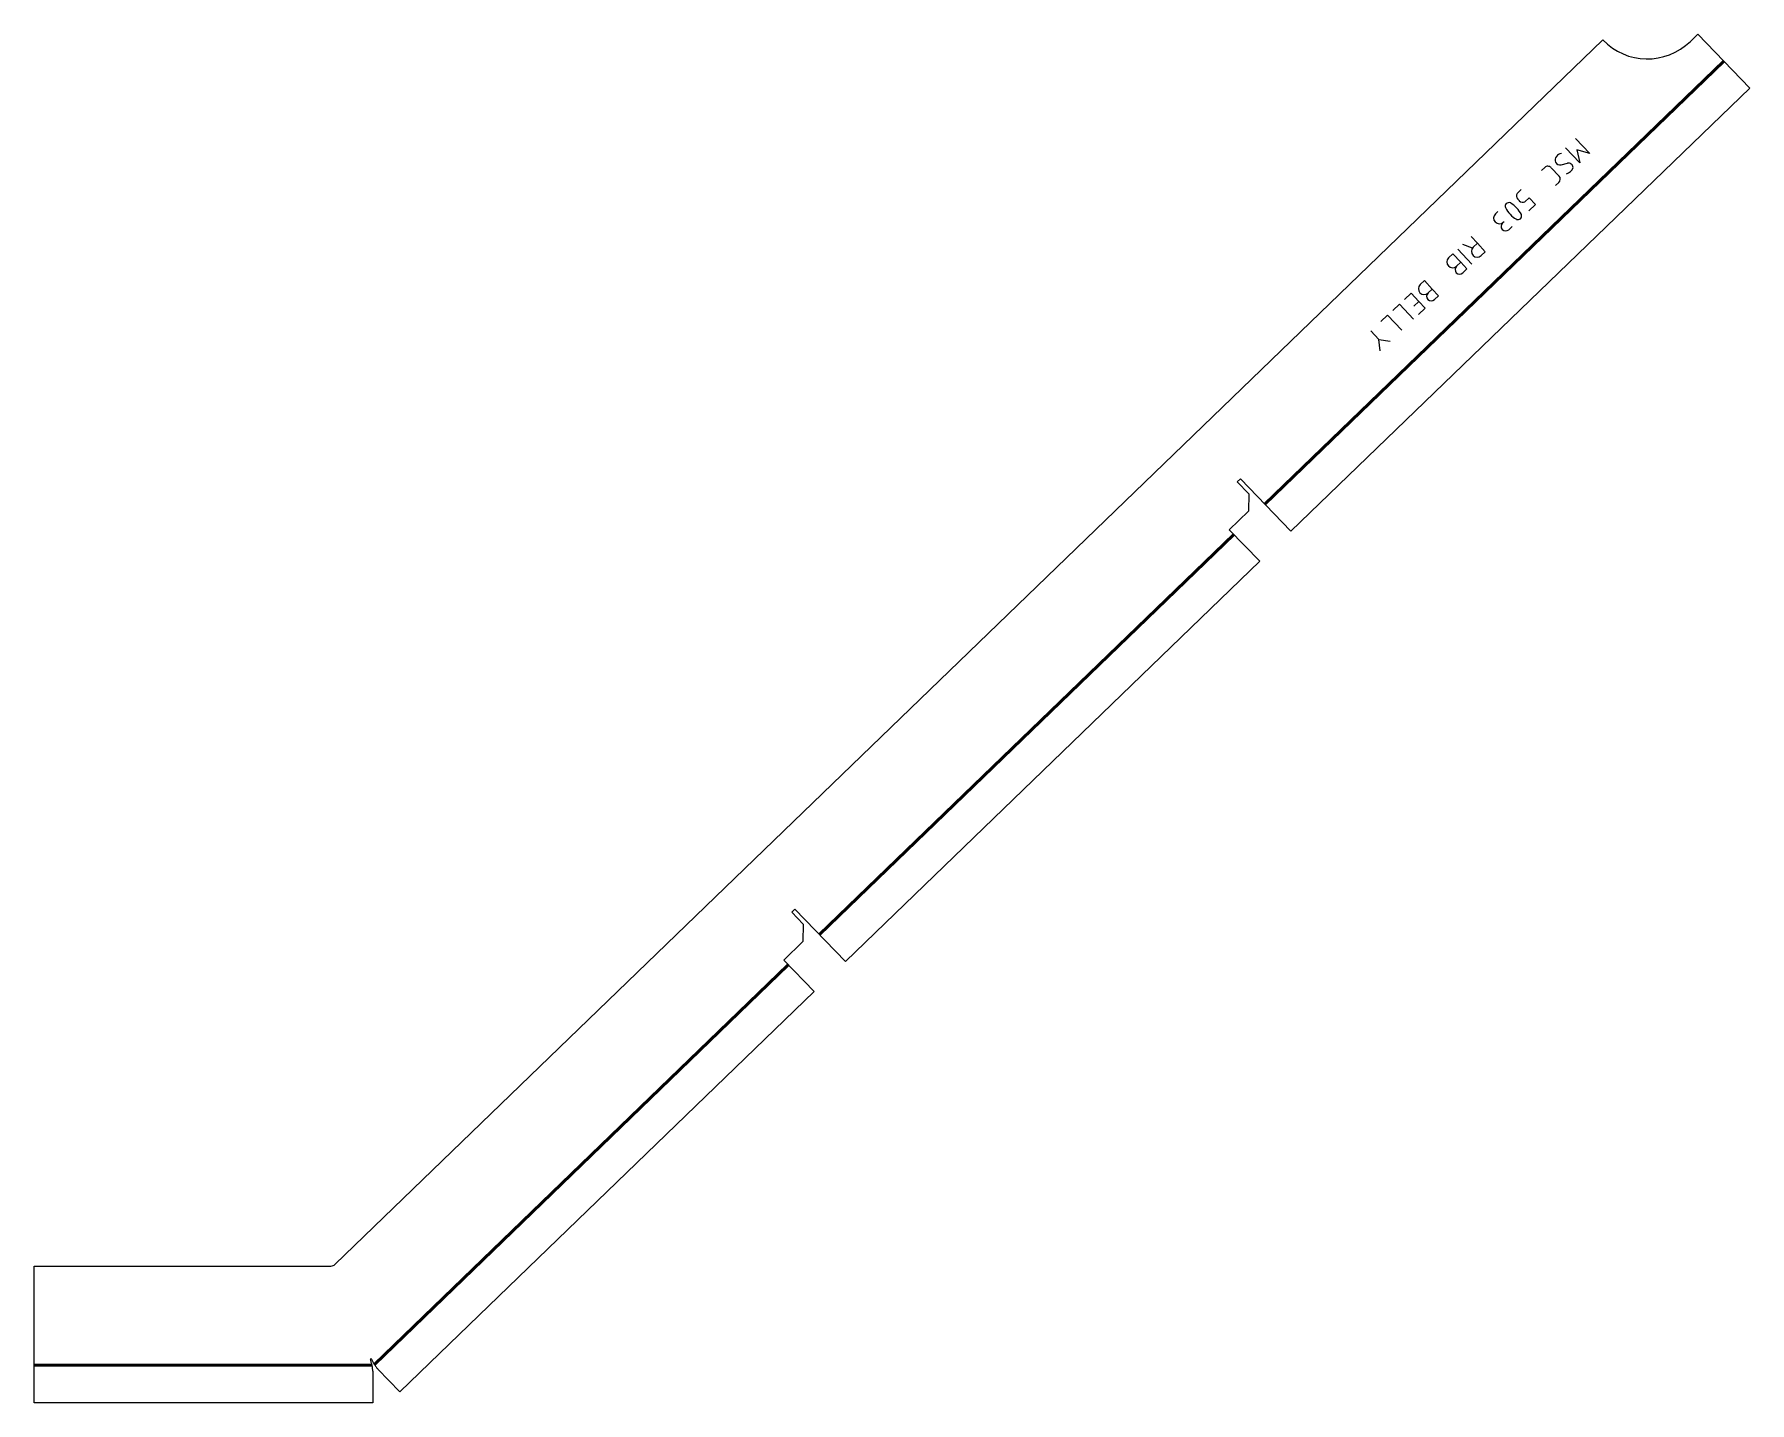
# Model space of a CAD drawing. Header units: millimetres. Extents: x 0 to 831, y 0 to 663.
import ezdxf

# ---------------------------------------------------------------- set-up
doc = ezdxf.new("R2010")
doc.units = ezdxf.units.MM
for name, color, linetype, lineweight in [('IV_BEND', 250, 'Continuous', 50), ('IV_MARK_SURFACE', 2, 'Continuous', 25), ('IV_OUTER_PROFILE', 7, 'Continuous', 5)]:
    doc.layers.add(name, color=color, linetype=linetype, lineweight=lineweight)

msp = doc.modelspace()

# ---------------------------------------------------------------- linework, layer by layer
at = {"layer": 'IV_BEND'}
for p, q in [((818.28, 649.71), (596.06, 435.11)), ((580.95, 420.52), (380.26, 226.71)), ((365.15, 212.13), (164.7, 18.55)), ((163.59, 18.1), (0, 18.1))]:
    msp.add_line(p, q, dxfattribs=at)
at = {"layer": 'IV_MARK_SURFACE'}
for p, q in [((748.53, 600.48), (741.68, 607.76)), ((746.54, 612.33), (753.39, 605.04)), ((753.39, 605.04), (747.15, 606.81)), ((747.15, 606.81), (748.53, 600.48)), ((729.95, 596.72), (731.57, 598.24)), ((739.47, 599.57), (742.63, 600.26)), ((734.71, 598.14), (738.51, 594.1)), ((738.42, 590.96), (736.8, 589.43)), ((720.24, 587.58), (718.21, 585.68)), ((718.52, 582.92), (719.28, 582.11)), ((722.02, 581.63), (724.04, 583.53)), ((724.04, 583.53), (727.09, 580.3)), ((708.91, 576.92), (707.69, 575.78)), ((727.09, 580.3), (723.85, 577.25)), ((711.5, 571.73), (711.91, 572.11)), ((714.14, 568.11), (715.76, 569.64)), ((689.49, 558.65), (696.34, 551.36)), ((696.58, 559.22), (691.92, 560.93)), ((695.96, 564.74), (699.01, 561.5)), ((696.98, 559.6), (699.01, 561.5)), ((699.01, 561.5), (702.81, 557.45)), ((702.81, 557.45), (700.79, 555.55)), ((685.04, 554.46), (687.06, 556.36)), ((687.06, 556.36), (690.87, 552.31)), ((688.84, 550.41), (690.87, 552.31)), ((690.87, 552.31), (693.91, 549.08)), ((693.91, 549.08), (691.89, 547.17)), ((671.28, 541.51), (673.3, 543.42)), ((673.3, 543.42), (677.11, 539.37)), ((657.93, 528.95), (661.17, 531.99)), ((661.17, 531.99), (668.02, 524.71)), ((663.59, 534.28), (666.83, 537.32)), ((666.83, 537.32), (670.64, 533.28)), ((670.64, 533.28), (668.21, 530.99)), ((670.64, 533.28), (673.68, 530.04)), ((675.09, 537.47), (677.11, 539.37)), ((677.11, 539.37), (680.16, 536.13)), ((680.16, 536.13), (678.13, 534.23)), ((652.27, 523.62), (655.5, 526.66)), ((655.5, 526.66), (662.36, 519.38)), ((673.68, 530.04), (670.45, 527)), ((647.41, 519.05), (651.22, 515)), ((651.22, 515), (656.69, 514.05)), ((651.84, 509.48), (651.22, 515))]:
    msp.add_line(p, q, dxfattribs=at)
for centre, radius, start, end in [((733.09, 596.62), 2.22, 43.25887, 133.25887), ((738.94, 601.9), 2.39, 135.62734, 282.81792), ((740.26, 601.39), 3.74, 99.67632, 144.22156), ((743.11, 598.1), 2.21, 2.88515, 102.55724), ((736.9, 592.58), 2.22, 313.25887, 43.25887), ((740.87, 599.7), 4.69, 284.97418, 341.54357), ((720.28, 584.51), 2.38, 150.60522, 222.17273), ((720.98, 583.77), 2.38, 224.34502, 295.91253), ((709.6, 573.75), 2.78, 133.25887, 313.25887), ((714.2, 579.4), 1.81, 66.29619, 200.22156), ((724.96, 585.16), 13.99, 207.12501, 239.39274), ((707.8, 569.01), 13.99, 27.12501, 59.39274), ((718.57, 574.75), 1.8, 245.67077, 20.84698), ((712.62, 569.73), 2.22, 133.25887, 313.25887), ((698.89, 557.57), 2.78, 133.25887, 313.25887), ((686.94, 552.43), 2.78, 133.25887, 313.25887), ((690.37, 548.79), 2.22, 133.25887, 313.25887), ((673.18, 539.49), 2.78, 133.25887, 313.25887), ((676.61, 535.85), 2.22, 133.25887, 313.25887)]:
    msp.add_arc(centre, radius, start, end, dxfattribs=at)
at = {"layer": 'IV_OUTER_PROFILE'}
for p, q in [((145.6, 66.97), (759.69, 660)), ((802.11, 659.25), (805.71, 662.73)), ((805.71, 662.73), (830.85, 636.69)), ((830.85, 636.69), (608.63, 422.09)), ((582.67, 445.95), (584.18, 447.41)), ((588.23, 440.2), (582.67, 445.95)), ((584.18, 447.41), (608.63, 422.09)), ((588.23, 440.2), (588.08, 431.72)), ((578.8, 422.75), (588.08, 431.72)), ((593.53, 407.5), (578.8, 422.75)), ((593.53, 407.5), (392.83, 213.69)), ((366.87, 237.56), (368.38, 239.02)), ((372.43, 231.8), (366.87, 237.56)), ((368.38, 239.02), (392.83, 213.69)), ((372.43, 231.8), (372.28, 223.32)), ((363, 214.36), (372.28, 223.32)), ((377.73, 199.11), (363, 214.36)), ((377.73, 199.11), (177.03, 5.3)), ((0, 0), (0, 66.2)), ((0, 66.2), (143.69, 66.2)), ((163.92, 15.25), (163.92, 0)), ((177.03, 5.3), (166.44, 16.27)), ((163.92, 0), (0, 0))]:
    msp.add_line(p, q, dxfattribs=at)
for centre, radius, start, end in [((781.27, 680.83), 30, 224, 314), ((143.69, 68.95), 2.75, 270, 314), ((163.05, 21.03), 0.251, 26.98167, 197.01833), ((67.22, -8.03), 99.89, 16.01462, 16.86715), ((130.84, 10.53), 33.62, 14.26433, 15.52116), ((194.96, 36.79), 35.34, 206.29008, 208.70045), ((139.88, 12.9), 24.28, 12.37425, 14.1025), ((145.25, 14.13), 18.77, 9.98742, 12.20489), ((148.79, 14.81), 15.16, 7.0873, 9.8114), ((151.28, 15.15), 12.65, 3.66502, 6.90795), ((186.68, 32.09), 25.82, 208.36359, 209.99982), ((181.93, 29.28), 20.3, 209.85311, 211.91845), ((178.8, 27.28), 16.58, 211.76563, 214.27421), ((176.63, 25.76), 13.94, 214.11724, 217.07858), ((175.12, 24.57), 12.02, 216.92153, 220.33569), ((174.06, 23.64), 10.61, 220.18527, 224.03708), ((152.75, 15.27), 11.17, 359.90564, 3.56248)]:
    msp.add_arc(centre, radius, start, end, dxfattribs=at)

doc.saveas('drawing.dxf')
